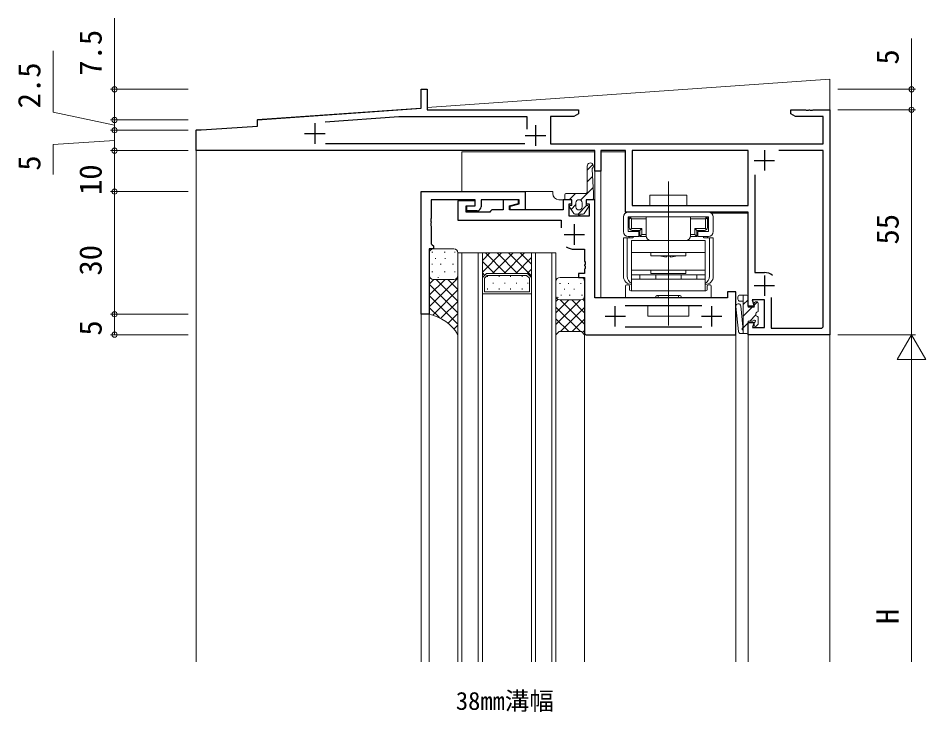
# Model space of a CAD drawing. Units: millimetres, scale not verified. Extents: x -793 to 793, y -564 to 564.
# Drawn here: x -419.4 to -197.3, y -131.1 to 38.5 of the extents above; entities that cross this region are included whole.
import ezdxf
from ezdxf.enums import TextEntityAlignment as Align

# ---------------------------------------------------------------- set-up
doc = ezdxf.new("R2010")
doc.units = ezdxf.units.MM
doc.header["$LTSCALE"] = 2
doc.layers.add('0-1_USER1', color=92, linetype='Continuous')
doc.layers.add('0-2_YKK_11', color=134, linetype='Continuous')
for name, color, linetype, lineweight in [('0-3_YKK_12', 40, 'Continuous', 18), ('0-4_YKK_13', 120, 'Continuous', 18), ('0-6_YKK_D', 200, 'Continuous', 18)]:
    doc.layers.add(name, color=color, linetype=linetype, lineweight=lineweight)
doc.styles.add('ＭＳ ゴシック', font='')
doc.styles.get('ＭＳ ゴシック').set_extended_font_data('MS Gothic')

msp = doc.modelspace()

# ---------------------------------------------------------------- linework, layer by layer
at = {"layer": '0-2_YKK_11'}
for p, q in [((-346.8, 12.8), (-346.8, 7.8)), ((-292.8, 12.3), (-292.8, 7.3)), ((-349.3, 10.3), (-344.3, 10.3)), ((-295.3, 9.8), (-290.3, 9.8)), ((-295.4, 7.73), (-344.2, 7.73)), ((-236.8, 6.23), (-236.8, 1.23)), ((-239.3, 3.73), (-234.3, 3.73)), ((-283.3, -16.9), (-283.3, -11.9)), ((-285.8, -14.4), (-280.8, -14.4)), ((-236.8, -24.4), (-236.8, -29.4)), ((-239.3, -26.9), (-234.3, -26.9)), ((-273.3, -36.9), (-273.3, -31.9)), ((-252.1, -31.83), (-270.9, -31.83)), ((-249.7, -36.9), (-249.7, -31.9)), ((-275.8, -34.4), (-270.8, -34.4)), ((-252.2, -34.4), (-247.2, -34.4)), ((-270.9, -36.97), (-252.1, -36.97))]:
    msp.add_line(p, q, dxfattribs=at)
for points in [[(-278.3, 6.1), (-375.8, 6.1), (-375.8, 11.1), (-360.8, 12.1), (-360.8, 13.6), (-320.8, 16.5), (-320.8, 21.1), (-319.3, 21.1), (-319.3, 16.1), (-282.3, 16.1), (-282.3, 15.1), (-283.391, 14.47), (-289.1, 14.47), (-289.1, 7.73), (-222.43, 7.73), (-222.43, 14.47), (-229.209, 14.47), (-230.3, 15.1), (-230.3, 16.1), (-226.758, 16.1), (-226.575, 15.98), (-226.025, 15.98), (-225.842, 16.1), (-225.758, 16.1), (-225.575, 15.98), (-225.025, 15.98), (-224.842, 16.1), (-220.8, 16.1), (-220.8, -38.9), (-240.8, -38.9), (-240.8, -35.9), (-239.3, -35.9), (-239.69, -37.1), (-236.8, -37.1), (-236.8, -30.4), (-239.787, -30.4), (-239.3, -31.9), (-240.8, -31.9), (-240.8, -8.9), (-270.8, -8.9)], [(-344.236, 13.167), (-326.258, 14.47), (-294.9, 14.47), (-294.9, 11.35)], [(-270.8, -8.9), (-270.8, 6.1), (-276.8, 6.1), (-276.8, 1.1), (-278.3, 1.1), (-278.3, 6.1)], [(-222.43, -36.97), (-222.43, 6.1), (-233.23, 6.1)], [(-239.17, 0.16), (-239.17, -23.7), (-236.8, -23.7)], [(-320.8, -33.9), (-320.8, -3.9), (-295.3, -3.9), (-295.3, -8.4), (-299, -8.4), (-299, -7.5), (-296.8, -6.911), (-296.8, -5.9), (-306.1, -5.9), (-306.1, -7.6)], [(-307.1, -8.6), (-309.6, -8.6), (-309.6, -7.4), (-307.6, -7.4), (-307.6, -5.9), (-318.3, -5.9), (-318.3, -10.442), (-318.42, -10.625), (-318.42, -11.175), (-318.3, -11.358), (-318.3, -11.442), (-318.42, -11.625), (-318.42, -12.175), (-318.3, -12.358), (-318.3, -16.7), (-318.1, -16.9), (-317.8, -17.2), (-317.8, -17.9), (-318.8, -17.9), (-318.8, -33.9), (-320.8, -33.9)], [(-280.5, -38.9), (-243.8, -38.9), (-243.8, -28.4), (-245.8, -28.4), (-245.8, -29.9), (-278.3, -29.9), (-278.3, -5.9), (-280.4, -5.9), (-280.4, -6.9), (-279.7, -6.9), (-279.7, -9.9), (-284.6, -9.9), (-284.6, -6.9), (-283.9, -6.9), (-283.9, -5.9), (-286, -5.9), (-286, -8.4), (-299.2, -8.4), (-299.2, -7.39), (-297, -6.8), (-297, -5.9), (-300.7, -5.9), (-300.7, -8.4), (-303.5, -8.4), (-303.8, -8.7), (-304, -8.9), (-309.8, -8.9), (-309.8, -7.4), (-307.6, -7.4), (-307.6, -6.2), (-311.8, -6.2), (-311.8, -10.9), (-286.5, -10.9), (-286.5, -12.75)], [(-283.3, -18), (-280.8, -18), (-280.8, -20.942), (-280.68, -21.125), (-280.68, -21.675), (-280.8, -21.858), (-280.8, -21.942), (-280.68, -22.125), (-280.68, -22.675), (-280.8, -22.858), (-280.8, -23.9), (-282.3, -23.9), (-282.3, -24.9), (-280.8, -24.9), (-280.8, -38.6), (-280.5, -38.9)], [(-235.17, -29.82), (-235.17, -37.27), (-222.73, -37.27), (-222.43, -36.97)]]:
    msp.add_lwpolyline(points, dxfattribs=at)
msp.add_lwpolyline([(-240.8, 6.1), (-269.17, 6.1), (-269.17, -7.27), (-240.8, -7.27)], close=True, dxfattribs=at)
for centre, radius, start, end in [((-307.1, -7.6), 1, 270.00001, 359.99999), ((-283.3, -14.4), 3.6, 236.94426, 269.99997), ((-236.8, -26.9), 3.2, 51.63348, 89.99999)]:
    msp.add_arc(centre, radius, start, end, dxfattribs=at)
at = {"layer": '0-3_YKK_12'}
for p, q in [((-220.8, 23.6), (-319.3, 16.635)), ((-220.8, 23.6), (-220.8, -118.9)), ((-360.8, 13.7), (-320.952, 16.518)), ((-360.8, 12.381), (-360.8, 13.7)), ((-375.8, 11.2), (-374.299, 11.2)), ((-375.8, 11.2), (-375.8, -118.9)), ((-310.8, 5.8), (-310.8, -3.9)), ((-310.8, 5.8), (-310.8, -3.9)), ((-310.8, 5.8), (-278.3, 5.8)), ((-278.3, 5.8), (-278.3, -8.9)), ((-276.8, 5.8), (-276.8, -29.9)), ((-276.8, 5.8), (-270.8, 5.8)), ((-270.8, 5.8), (-270.8, -9.125)), ((-320.8, -3.9), (-320.8, -118.9)), ((-284.2, -5.9), (-287.1, -5.9)), ((-280.1, -5.9), (-278.3, -5.9)), ((-278.3, -28.4), (-278.3, -5.9)), ((-310.8, -18.9), (-310.8, -118.9)), ((-306.8, -118.9), (-306.8, -18.9)), ((-301.13, -18.9), (-305.8, -23.57)), ((-303.958, -18.9), (-305.8, -20.742)), ((-300.044, -23.9), (-305.044, -18.9)), ((-298.302, -18.9), (-303.302, -23.9)), ((-297.216, -23.9), (-302.216, -18.9)), ((-295.473, -18.9), (-300.473, -23.9)), ((-293.8, -24.488), (-299.388, -18.9)), ((-293.8, -21.659), (-296.559, -18.9)), ((-292.8, -18.9), (-292.8, -118.9)), ((-288.8, -118.9), (-288.8, -18.9)), ((-302.873, -23.9), (-305.8, -20.973)), ((-293.8, -20.055), (-297.645, -23.9)), ((-305.251, -24.351), (-305.8, -23.801)), ((-293.8, -22.884), (-294.816, -23.9)), ((-304.563, -24.78), (-304.563, -24.58)), ((-303.148, -26.395), (-303.148, -26.195)), ((-301.733, -24.78), (-301.733, -24.58)), ((-300.318, -26.395), (-300.318, -26.195)), ((-298.903, -24.78), (-298.903, -24.58)), ((-297.488, -26.395), (-297.488, -26.195)), ((-296.073, -24.78), (-296.073, -24.58)), ((-294.658, -26.395), (-294.658, -26.195)), ((-304.563, -27.81), (-304.563, -27.61)), ((-301.733, -27.81), (-301.733, -27.61)), ((-298.903, -27.81), (-298.903, -27.61)), ((-296.073, -27.81), (-296.073, -27.61)), ((-293.8, -28.9), (-305.8, -28.9)), ((-318.8, -33.6), (-318.8, -118.9)), ((-240.8, -36.2), (-240.8, -118.9)), ((-280.8, -38.6), (-280.8, -118.9)), ((-243.8, -38.6), (-243.8, -118.9)), ((-220.8, -38.9), (-240.8, -38.9))]:
    msp.add_line(p, q, dxfattribs=at)
for points in [[(-288.6, -4.4), (-288.6, -3.9), (-320.8, -3.9)], [(-249.706, -9.2), (-240.8, -9.2), (-240.8, -31.6)], [(-311.8, -118.9), (-311.8, -18.9), (-305.8, -18.9), (-305.8, -118.9)], [(-293.8, -118.9), (-293.8, -18.9), (-287.8, -18.9), (-287.8, -118.9)], [(-294.3, -28.4), (-305.3, -28.4), (-305.3, -25.107), (-304.593, -24.4), (-295.007, -24.4)], [(-294.3, -28.4), (-294.3, -25.107), (-295.007, -24.4)]]:
    msp.add_lwpolyline(points, dxfattribs=at)
msp.add_lwpolyline([(-305.8, -18.9), (-305.8, -24.9), (-304.8, -23.9), (-294.8, -23.9), (-293.8, -24.9), (-293.8, -18.9)], close=True, dxfattribs=at)
msp.add_arc((-287.1, -4.4), 1.5, 180, 270, dxfattribs=at)
at = {"layer": '0-4_YKK_13'}
for p, q in [((-280.15, 1.339), (-278.755, 2.734)), ((-280.15, 2.35), (-280.15, -3.9)), ((-278.65, -4.393), (-278.943, 1.607)), ((-280.15, -1.489), (-278.855, -0.195)), ((-260.3, -1.476), (-260.3, -10.564)), ((-280.65, -4.4), (-285.35, -4.4)), ((-284.561, -5.9), (-283.061, -4.4)), ((-281.812, -5.98), (-278.724, -2.891)), ((-278.65, -5.6), (-278.65, -4.407)), ((-260.3, -21.4), (-260.3, -4.4)), ((-285.65, -4.7), (-285.65, -5.6)), ((-282.9, -6.65), (-282.9, -7.65)), ((-281.4, -7.65), (-281.4, -6.65)), ((-278.899, -5.896), (-278.654, -5.651)), ((-284.402, -7.762), (-283.439, -9.262)), ((-284.086, -8.254), (-282.9, -7.068)), ((-282.404, -9.4), (-280.304, -7.3)), ((-260.3, -29.775), (-260.3, -6.731)), ((-260.3, -7.898), (-260.3, -19.119)), ((-271.3, -13.7), (-271.3, -10.1)), ((-270.1, -8.9), (-250.5, -8.9)), ((-270.1, -10.1), (-250.5, -10.1)), ((-270.1, -13.7), (-270.1, -10.1)), ((-269.95, -10.1), (-269.95, -12.1)), ((-269.95, -10.1), (-268, -10.1)), ((-269.85, -10.8), (-269.85, -11.7)), ((-269.35, -10.6), (-269.645, -10.305)), ((-269.35, -10.6), (-269.35, -12.9)), ((-269.35, -10.6), (-265.75, -10.6)), ((-265.75, -10.1), (-269.15, -10.1)), ((-268, -10.1), (-252.6, -10.1)), ((-265.75, -14.7), (-265.75, -10.1)), ((-254.85, -14.7), (-254.85, -10.1)), ((-251.45, -10.1), (-254.85, -10.1)), ((-254.85, -10.6), (-251.25, -10.6)), ((-252.6, -10.1), (-250.65, -10.1)), ((-251.25, -10.6), (-250.955, -10.305)), ((-251.25, -10.6), (-251.25, -12.9)), ((-250.75, -10.8), (-250.75, -11.7)), ((-250.65, -12.1), (-250.65, -10.1)), ((-250.5, -13.7), (-250.5, -10.1)), ((-249.3, -10.1), (-249.3, -13.7)), ((-269.9, -12.7), (-269.85, -12.7)), ((-269.35, -12.9), (-269.645, -13.195)), ((-269.35, -12.9), (-266.8, -12.9)), ((-267.3, -13.4), (-266.8, -12.9)), ((-266.8, -14.4), (-266.8, -12.9)), ((-260.3, -11.836), (-260.3, -20.145)), ((-253.3, -13.4), (-253.8, -12.9)), ((-253.8, -14.4), (-253.8, -12.9)), ((-251.25, -12.9), (-253.8, -12.9)), ((-251.25, -12.9), (-250.955, -13.195)), ((-250.7, -11.7), (-250.75, -11.7)), ((-250.7, -12.7), (-250.75, -12.7)), ((-250.7, -12.7), (-250.7, -11.7)), ((-268.97, -15.2), (-271.3, -15.2)), ((-271.3, -24.6), (-271.3, -15.2)), ((-270.35, -24.6), (-270.35, -15.2)), ((-267.55, -13.7), (-270.1, -13.7)), ((-269.87, -15.2), (-269.87, -14.9)), ((-267.3, -13.4), (-269.15, -13.4)), ((-268.92, -14.9), (-268.92, -15.2)), ((-267.3, -13.4), (-267.3, -14.9)), ((-267.3, -14.9), (-266.8, -14.4)), ((-267.3, -14.9), (-265.75, -14.9)), ((-266.8, -14.4), (-265.75, -14.4)), ((-260.3, -14.135), (-260.3, -23.689)), ((-254.85, -14.4), (-253.8, -14.4)), ((-254.85, -14.9), (-253.3, -14.9)), ((-253.8, -14.4), (-253.3, -14.9)), ((-251.45, -13.4), (-253.3, -13.4)), ((-253.3, -13.4), (-253.3, -14.9)), ((-253.05, -14.9), (-253.05, -13.7)), ((-250.5, -13.7), (-253.05, -13.7)), ((-253.05, -14.9), (-250.5, -14.9)), ((-251.68, -15.2), (-251.68, -14.9)), ((-251.63, -15.2), (-249.3, -15.2)), ((-250.73, -15.2), (-250.73, -14.9)), ((-250.25, -24.6), (-250.25, -15.2)), ((-249.3, -24.6), (-249.3, -15.2)), ((-256.05, -15.9), (-264.55, -15.9)), ((-260.3, -24.637), (-260.3, -16.064)), ((-318.801, -17.902), (-318.801, -17.902)), ((-318.801, -18.899), (-318.801, -24.4)), ((-318.153, -18.735), (-317.953, -18.735)), ((-312.8, -17.902), (-317.801, -17.902)), ((-315.123, -18.735), (-314.923, -18.735)), ((-312.64, -18.735), (-312.44, -18.735)), ((-311.8, -38.902), (-311.8, -18.902)), ((-269.3, -18.8), (-251.3, -18.8)), ((-260.85, -19.9), (-260.55, -19.6)), ((-260.55, -19.6), (-260.05, -19.6)), ((-260.3, -19.3), (-260.3, -30.3)), ((-259.75, -19.9), (-260.05, -19.6)), ((-318.181, -21.672), (-317.981, -21.672)), ((-317.372, -20.257), (-317.172, -20.257)), ((-316.107, -21.672), (-315.907, -21.672)), ((-314.99, -20.257), (-314.79, -20.257)), ((-313.077, -21.672), (-312.877, -21.672)), ((-260.3, -31.365), (-260.3, -20.883)), ((-318.801, -23.4), (-318.801, -33.902)), ((-318.153, -23.536), (-317.953, -23.536)), ((-316.314, -24.418), (-316.314, -24.419)), ((-315.123, -23.536), (-314.923, -23.536)), ((-312.64, -23.536), (-312.44, -23.536)), ((-269.3, -23.1), (-251.3, -23.1)), ((-253.3, -24.3), (-267.3, -24.3)), ((-264.55, -23.9), (-256.05, -23.9)), ((-263.4, -24.3), (-263.4, -25.3)), ((-257.2, -24.3), (-257.2, -25.3)), ((-256.05, -23.9), (-256.05, -23.1)), ((-253.3, -24.3), (-253.3, -25.3)), ((-311.8, -25.088), (-318.801, -32.09)), ((-314.943, -25.403), (-318.801, -29.261)), ((-317.722, -25.403), (-318.801, -26.516)), ((-318.801, -26.516), (-311.8, -33.517)), ((-313.2, -25.403), (-317.801, -25.403)), ((-317.801, -25.403), (-312.8, -25.403)), ((-317.086, -25.403), (-311.8, -30.689)), ((-316.738, -24.951), (-316.538, -24.951)), ((-314.257, -25.403), (-311.8, -27.86)), ((-287.8, -25.897), (-287.8, -38.891)), ((-286.915, -26.364), (-286.715, -26.364)), ((-281.8, -24.9), (-286.8, -24.9)), ((-286.106, -24.949), (-285.906, -24.949)), ((-284.841, -26.364), (-284.641, -26.364)), ((-283.724, -24.949), (-283.524, -24.949)), ((-281.811, -26.364), (-281.611, -26.364)), ((-280.8, -30.394), (-280.8, -25.632)), ((-269.3, -25.3), (-251.3, -25.3)), ((-260.3, -32.694), (-260.3, -25.406)), ((-260.3, -25.694), (-260.3, -30.352)), ((-311.8, -27.917), (-317.966, -34.083)), ((-285.808, -27.779), (-285.608, -27.779)), ((-283.426, -27.779), (-283.226, -27.779)), ((-270.8, -29.6), (-270.8, -27)), ((-270.5, -26.7), (-270.1, -26.7)), ((-269.8, -27.9), (-269.8, -27)), ((-251.1, -28.2), (-269.5, -28.2)), ((-250.8, -27), (-250.8, -27.9)), ((-250.1, -26.7), (-250.5, -26.7)), ((-249.8, -29.6), (-249.8, -27)), ((-318.801, -29.344), (-311.8, -36.346)), ((-311.8, -30.745), (-315.951, -34.896)), ((-287.308, -30.26), (-287.8, -30.752)), ((-284.619, -30.4), (-287.8, -33.581)), ((-281.792, -30.401), (-287.8, -36.409)), ((-287.4, -29.749), (-287.285, -29.865)), ((-286.8, -30.399), (-281.8, -30.401)), ((-286.751, -30.399), (-280.8, -36.349)), ((-286.617, -29.194), (-286.417, -29.194)), ((-284.543, -29.194), (-284.343, -29.194)), ((-283.921, -30.4), (-280.8, -33.521)), ((-281.513, -29.194), (-281.313, -29.194)), ((-281.254, -30.239), (-280.8, -30.693)), ((-280.8, -29.409), (-280.8, -29.409)), ((-270.5, -29.9), (-263.7, -29.9)), ((-257.5, -29.3), (-263.1, -29.3)), ((-262.8, -29.3), (-257.8, -29.3)), ((-262.8, -29.3), (-262.8, -29.8)), ((-262.8, -29.8), (-257.8, -29.8)), ((-260.3, -36.616), (-260.3, -29.738)), ((-257.8, -29.3), (-257.8, -29.8)), ((-256.9, -29.9), (-250.1, -29.9)), ((-243.3, -29.7), (-243.3, -30.2)), ((-241.1, -29.2), (-242.8, -29.2)), ((-242, -30.7), (-242.8, -30.7)), ((-242, -38.6), (-242, -29.2)), ((-240.8, -30.339), (-242, -31.539)), ((-240.8, -32.2), (-240.8, -29.5)), ((-238.539, -30.906), (-239.3, -31.667)), ((-239, -30.9), (-238.6, -30.9)), ((-318.801, -32.222), (-316.322, -34.702)), ((-287.8, -32.178), (-281.834, -38.144)), ((-280.8, -32.238), (-286.706, -38.144)), ((-243.139, -38.152), (-243.786, -31.99)), ((-242.054, -36.996), (-242.593, -31.864)), ((-239.833, -32.2), (-242, -34.367)), ((-239.3, -32.2), (-240.8, -32.2)), ((-239.3, -31.2), (-239.3, -32.2)), ((-238.3, -31.2), (-238.3, -33.052)), ((-311.8, -33.721), (-314.223, -36.144)), ((-287.8, -35.006), (-284.662, -38.144)), ((-280.8, -35.066), (-283.864, -38.13)), ((-238.875, -34.071), (-240.404, -35.6)), ((-238.3, -34.749), (-238.3, -36.2)), ((-311.8, -36.549), (-312.775, -37.524)), ((-240.8, -35.996), (-242, -37.196)), ((-240.8, -35.6), (-240.8, -38.3)), ((-239.82, -35.6), (-240.8, -35.6)), ((-239.3, -36.12), (-239.3, -36.6)), ((-238.388, -36.412), (-238.788, -36.812)), ((-280.8, -37.895), (-281.3, -38.394)), ((-241.1, -38.6), (-242.642, -38.6))]:
    msp.add_line(p, q, dxfattribs=at)
for points in [[(-285.35, -5.9), (-283.9, -5.9), (-283.9, -7.3), (-284.15, -7.3)], [(-280.15, -7.3), (-280.4, -7.3), (-280.4, -5.9), (-278.95, -5.9)], [(-280.861, -9.262), (-279.898, -7.762), (-279.902, -7.769)], [(-283.186, -9.4), (-282.3, -9.4), (-282.3, -9.7), (-282, -9.7), (-282, -9.4), (-281.114, -9.4)], [(-269.9, -12.7), (-269.9, -11.7), (-269.85, -11.7)], [(-270.1, -14.9), (-267.55, -14.9), (-267.55, -13.7)], [(-264.55, -18.8), (-264.55, -19.6), (-256.05, -19.6), (-256.05, -18.8)], [(-251.3, -24.3), (-251.3, -28.2), (-269.3, -28.2), (-269.3, -24.3)], [(-253.3, -25.3), (-267.3, -25.3), (-267.3, -24.3)], [(-256.05, -23.1), (-264.55, -23.1), (-264.55, -23.9)], [(-280.8, -29.394), (-280.8, -38.894), (-281.55, -38.144), (-287.053, -38.144), (-287.8, -38.891)]]:
    msp.add_lwpolyline(points, dxfattribs=at)
for points in [[(-264.8, -4.77), (-255.8, -4.77), (-255.8, -7.27), (-264.8, -7.27)], [(-269.3, -24.3), (-251.3, -24.3), (-251.3, -15.9), (-269.3, -15.9)], [(-265.3, -31.83), (-255.3, -31.83), (-255.3, -34.33), (-265.3, -34.33)]]:
    msp.add_lwpolyline(points, close=True, dxfattribs=at)
for centre, radius, start, end in [((-279.4, 2.35), 0.75, 316.10191, 180), ((-278.643, 1.622), 0.3, 136.10191, 182.7927), ((-285.35, -4.7), 0.3, 90, 180), ((-280.65, -3.9), 0.5, 270, 0), ((-278.95, -4.407), 0.3, 0, 2.7927), ((-285.35, -5.6), 0.3, 180, 270), ((-282.15, -6.65), 0.75, 0, 180), ((-278.95, -5.6), 0.3, 270, 360), ((-284.15, -7.6), 0.3, 90, 212.72284), ((-282.15, -7.65), 0.75, 180, 0), ((-280.15, -7.6), 0.3, 325.61091, 90), ((-283.186, -9.1), 0.3, 212.72284, 270), ((-281.114, -9.1), 0.3, 270, 327.27716), ((-270.1, -10.1), 1.2, 90, 180), ((-269.15, -10.8), 0.7, 90, 180), ((-251.45, -10.8), 0.7, 0, 90), ((-250.5, -10.1), 1.2, 0, 90), ((-269.15, -12.7), 0.7, 180, 270), ((-251.45, -12.7), 0.7, 270, 0), ((-270.1, -13.7), 1.2, 180, 270), ((-264.55, -14.7), 1.2, 180, 270), ((-256.05, -14.7), 1.2, 270, 0), ((-250.5, -13.7), 1.2, 270, 0), ((-317.801, -18.902), 1, 90, 180), ((-312.8, -18.902), 1, 0, 90), ((-260.3, -12.097), 7.823, 253.55533, 265.96393), ((-260.3, -12.097), 7.823, 274.03607, 286.44467), ((-317.801, -24.4), 1, 180, 270), ((-317.801, -24.403), 1, 180, 270), ((-312.8, -24.403), 1, 270, 0), ((-286.8, -25.9), 1, 90, 180), ((-281.8, -25.9), 1, 0, 90), ((-269.3, -24.6), 2, 180, 270), ((-268.35, -24.6), 2, 180, 241.64065), ((-251.3, -24.6), 2, 270, 0), ((-252.25, -24.6), 2, 298.35935, 0), ((-270.5, -27), 0.3, 90, 180), ((-270.1, -27), 0.3, 0, 90), ((-269.5, -27.9), 0.3, 180, 270), ((-251.1, -27.9), 0.3, 270, 0), ((-250.5, -27), 0.3, 90, 180), ((-250.1, -27), 0.3, 0, 90), ((-286.8, -29.399), 1, 180, 270), ((-281.8, -29.401), 1, 270, 0), ((-270.5, -29.6), 0.3, 180, 270), ((-263.7, -29.6), 0.3, 270, 0), ((-263.1, -29.6), 0.3, 90, 180), ((-257.5, -29.6), 0.3, 360, 90), ((-256.9, -29.6), 0.3, 180, 270), ((-250.1, -29.6), 0.3, 270, 0), ((-242.8, -29.7), 0.5, 90, 180), ((-242.8, -30.2), 0.5, 180, 270), ((-241.1, -29.5), 0.3, 0, 90), ((-239, -31.2), 0.3, 90, 180), ((-238.6, -31.2), 0.3, 0, 90), ((-243.19, -31.927), 0.6, 5.99701, 185.99701), ((-238.6, -33.052), 0.3, 289.47122, 0), ((-320.993, -44.372), 10.697, 30.75555, 78.17495), ((-239.82, -35.3), 0.3, 270, 330), ((-239.3, -35.6), 0.3, 300, 150), ((-238.3, -33.9), 0.6, 109.47122, 250.52878), ((-238.6, -34.749), 0.3, 0, 70.52878), ((-241.991, -37.507), 0.3, 127.01073, 268.28661), ((-242.352, -37.027), 0.3, 307.01073, 5.99701), ((-239, -36.12), 0.3, 120, 180), ((-239, -36.6), 0.3, 180, 315), ((-238.6, -36.2), 0.3, 315, 0), ((-242.642, -38.1), 0.5, 185.99701, 270), ((-241.1, -38.3), 0.3, 270, 0)]:
    msp.add_arc(centre, radius, start, end, dxfattribs=at)
at = {"layer": '0-6_YKK_D'}
for p, q in [((-377.8, 21.1), (-396.8, 21.1)), ((-218.8, 21.1), (-199.8, 21.1)), ((-395.8, 13.6), (-395.8, 16.15)), ((-218.8, 16.1), (-199.8, 16.1)), ((-218.8, 16.1), (-199.8, 16.1)), ((-200.8, -38.9), (-200.8, 16.1)), ((-377.8, 13.6), (-396.8, 13.6)), ((-377.8, 13.6), (-396.8, 13.6)), ((-395.8, 13.6), (-395.8, 11.1)), ((-395.8, 13.6), (-395.8, 11.1)), ((-377.8, 11.1), (-396.8, 11.1)), ((-377.8, 11.1), (-396.8, 11.1)), ((-395.8, 11.1), (-395.8, 6.1)), ((-395.8, 11.1), (-395.8, 8.55)), ((-377.8, 6.1), (-396.8, 6.1)), ((-377.8, 6.1), (-396.8, 6.1)), ((-395.8, 6.1), (-395.8, -3.9)), ((-377.8, -3.9), (-396.8, -3.9)), ((-377.8, -3.9), (-396.8, -3.9)), ((-395.8, -3.9), (-395.8, -33.9)), ((-377.8, -33.9), (-396.8, -33.9)), ((-377.8, -33.9), (-396.8, -33.9)), ((-395.8, -33.9), (-395.8, -38.9)), ((-377.8, -38.9), (-396.8, -38.9)), ((-218.8, -38.9), (-199.8, -38.9)), ((-218.8, -38.9), (-199.8, -38.9)), ((-200.8, -38.9), (-204.3, -44.962)), ((-200.8, -38.9), (-197.3, -44.962)), ((-200.8, -38.9), (-200.8, -51.024)), ((-204.3, -44.962), (-197.3, -44.962)), ((-200.8, -45.9), (-200.8, -118.9))]:
    msp.add_line(p, q, dxfattribs=at)
for points in [[(-395.8, 13.6), (-395.8, 21.1), (-395.8, 38.497)], [(-200.8, 16.1), (-200.8, 21.1), (-200.8, 33.547)], [(-395.8, 12.35), (-410.8, 15.5), (-410.8, 30.517)], [(-395.8, 8.6), (-410.8, 7.6), (-410.8, 0.253)]]:
    msp.add_lwpolyline(points, dxfattribs=at)
for centre in [(-395.8, 21.1), (-200.8, 21.1), (-200.8, 16.1), (-200.8, 16.1), (-395.8, 13.6), (-395.8, 13.6), (-395.8, 11.1), (-395.8, 11.1), (-395.8, 6.1), (-395.8, 6.1), (-395.8, -3.9), (-395.8, -3.9), (-395.8, -33.9), (-395.8, -33.9), (-395.8, -38.9)]:
    msp.add_circle(centre, 0.637, dxfattribs=at)

# ---------------------------------------------------------------- texts
at = {"layer": '0-1_USER1', "style": 'ＭＳ ゴシック'}
msp.add_text('38mm溝幅', height=4.399, dxfattribs=at).set_placement((-312.283, -131.951), align=Align.BOTTOM_LEFT)
at = {"layer": '0-6_YKK_D', "style": 'ＭＳ ゴシック'}
for s, p in [('7.5', (-397.3, 24.426)), ('5', (-202.3, 27.146)), ('2.5', (-412.3, 16.446)), ('5', (-412.3, 1.199)), ('10', (-397.3, -4.738)), ('55', (-202.3, -16.855)), ('30', (-397.3, -24.44)), ('5', (-397.3, -39.127)), ('H', (-202.3, -109.667))]:
    msp.add_text(s, height=5.499, rotation=90, dxfattribs=at).set_placement(p, align=Align.BOTTOM_LEFT)

doc.saveas('drawing.dxf')
